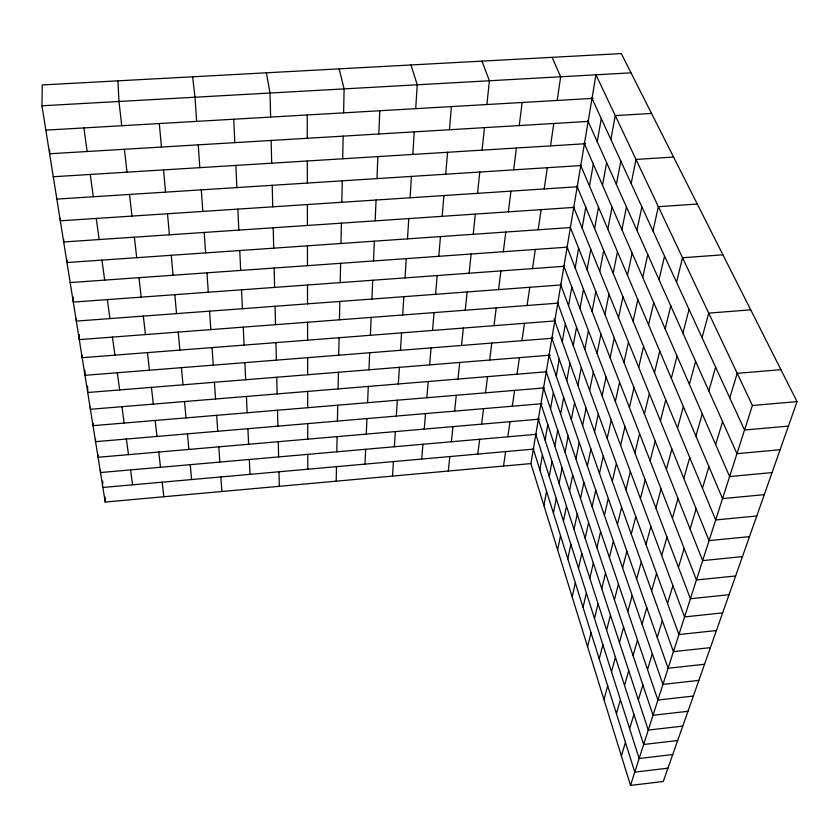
<?xml version="1.0" encoding="UTF-8"?>
<svg xmlns="http://www.w3.org/2000/svg" width="839" height="839" viewBox="0 0 839 839"><rect width="100%" height="100%" fill="white"/><g stroke="black" fill="none" stroke-linecap="round" stroke-linejoin="round"><path stroke-width="1.26" d="M49.648 150.045L49.606 153.768L588.705 121.382M530.856 463.589L105.211 502.037L41.95 105.787L42.275 84.938L621.311 53.581L797.05 401.608L663.25 781.487L630.519 785.419L530.919 463.589L595.963 74.797L752.415 405.478L630.519 785.419M336.198 481.167L336.491 466.652M336.796 451.812L337.1 436.626M337.414 421.094L337.729 405.195M338.065 388.918L338.4 372.264M338.736 355.201L339.092 337.718M339.449 319.806L339.826 301.442M340.204 282.617L340.592 263.31M340.991 243.488L341.4 223.153M341.819 202.272L342.249 180.825M342.7 158.791L343.151 136.138M343.623 112.846L344.105 88.882L339.145 68.861M365.038 464.114L365.657 449.274M366.286 434.099L366.937 418.577M367.597 402.699L368.279 386.433M368.971 369.789L369.684 352.747M370.408 335.285L371.163 317.394M371.929 299.051L372.705 280.247M373.512 260.96L374.341 241.171M375.19 220.867L376.061 200.018M376.952 178.602L377.865 156.61M378.809 133.999L379.784 110.748M392.526 476.08L393.439 461.586M394.372 446.757L395.337 431.592M396.312 416.081L397.308 400.213M398.336 383.968L399.385 367.335M400.465 350.303L401.566 332.863M402.689 314.992L403.842 296.67M405.027 277.887L406.244 258.632M407.492 238.874L408.771 218.591M410.093 197.773L411.435 176.4M412.819 154.439L414.246 131.87M415.714 108.661L417.214 84.802L411.016 64.97M421.702 459.069L422.95 444.251M424.23 429.096L425.53 413.596M426.873 397.738L428.236 381.504M429.641 364.892L431.068 347.881M432.546 330.451L434.046 312.601M435.588 294.311L437.171 275.549M438.797 256.315L440.454 236.577M442.163 216.336L443.915 195.55M445.719 174.208L447.565 152.279M449.463 129.751L451.413 106.595M448.288 471.046L449.819 456.563M451.382 441.754L452.976 426.611M454.602 411.12L456.269 395.274M457.979 379.06L459.73 362.458M461.523 345.469L463.348 328.059M465.226 310.231L467.155 291.951M469.127 273.22L471.151 254.007M473.227 234.301L475.356 214.081M477.538 193.337L479.782 172.026M482.089 150.139L484.46 127.643M486.893 104.529L489.399 80.764L481.995 61.121M477.8 454.067L479.667 439.269M481.576 424.135L483.526 408.666M485.519 392.83L487.564 376.627M489.661 360.046L491.801 343.067M493.993 325.679L496.237 307.861M498.544 289.612L500.904 270.903M503.327 251.721L505.812 232.036M508.35 211.848L510.972 191.135M513.657 169.856L516.404 148.01M519.236 125.556L522.152 102.484M503.515 466.065L505.634 451.592M507.805 436.804L510.028 421.681M512.304 406.212L514.622 390.397M517.002 374.204L519.435 357.634M521.921 340.676L524.469 323.309M527.081 305.511L529.755 287.284M532.503 268.595L535.313 249.435M538.198 229.792L541.155 209.635M544.196 188.943L547.311 167.706M550.52 145.892L553.803 123.48M557.19 100.449L560.662 76.779L552.083 57.325M539.855 469.871L542.434 455.116M545.077 440.024L547.773 424.586M550.531 408.792L553.362 392.631M556.257 376.082L559.214 359.134M562.256 341.777L565.371 323.99M568.559 305.763L571.82 287.064M575.176 267.893L578.616 248.229M582.14 228.04L585.769 207.317M589.492 186.038L593.309 164.171M597.242 141.697L601.28 118.593M543.913 505.581L546.556 491.193M549.241 476.468L551.999 461.408M554.82 446.002L557.704 430.229M560.651 414.078L563.682 397.55M566.776 380.602L569.954 363.245M573.215 345.448L576.55 327.2M579.969 308.49L583.483 289.287M587.09 269.581L590.792 249.34M594.599 228.554L598.501 207.202M602.517 185.262L606.639 162.693M610.886 139.484L615.26 115.593L651.525 113.433M553.436 513.111L556.247 498.439M559.12 483.421L562.067 468.047M565.077 452.305L568.171 436.175M571.338 419.657L574.579 402.73M577.893 385.374L581.301 367.587M584.804 349.328L588.391 330.597M592.072 311.374L595.847 291.636M599.728 271.364L603.723 250.525M607.824 229.11L612.04 207.086M616.382 184.433L620.839 161.119M557.652 549.965L560.515 535.67M563.451 521.04L566.461 506.074M569.534 490.742L572.68 475.031M575.911 458.943L579.225 442.457M582.612 425.551L586.094 408.215M589.66 390.429L593.32 372.18M597.074 353.439L600.934 334.205M604.909 314.447L608.978 294.132M613.162 273.262L617.473 251.784M621.909 229.697L626.471 206.96M631.169 183.552L636.004 159.441L673.549 157.04M567.804 558.879L570.877 544.312M574.012 529.399L577.222 514.118M580.515 498.46L583.892 482.415M587.352 465.97L590.908 449.096M594.547 431.781L598.28 414.015M602.119 395.777L606.062 377.047M610.11 357.813L614.274 338.033M618.542 317.698L622.947 296.796M627.467 275.276L632.134 253.126M636.927 230.326L641.877 206.824M572.188 596.928L575.313 582.78M578.511 568.286L581.794 553.436M585.15 538.219L588.6 522.624M592.124 506.63L595.753 490.228M599.466 473.395L603.283 456.122M607.195 438.388L611.222 420.171M615.354 401.462L619.591 382.227M623.964 362.448L628.453 342.102M633.078 321.169L637.839 299.628M642.737 277.436L647.781 254.563M652.994 230.998L658.353 206.688L697.282 204.034M583.042 607.394L586.388 592.984M589.817 578.207L593.33 563.063M596.928 547.542L600.619 531.611M604.416 515.272L608.306 498.492M612.302 481.271L616.403 463.579M620.619 445.404L624.961 426.715M629.418 407.502L634.001 387.733M638.72 367.398L643.576 346.455M648.578 324.882L653.738 302.648M659.055 279.733L664.54 256.105M587.594 646.733L591.013 632.763M594.505 618.437L598.081 603.755M601.762 588.705L605.527 573.257M609.397 557.411L613.361 541.134M617.441 524.427L621.626 507.27M625.936 489.63L630.362 471.508M634.903 452.861L639.591 433.679M644.404 413.942L649.365 393.606M654.472 372.673L659.737 351.09M665.17 328.846L670.77 305.889M676.549 282.208L682.516 257.751L722.914 254.804M599.224 658.909L602.874 644.698M606.618 630.12L610.467 615.155M614.41 599.812L618.458 584.049M622.611 567.867L626.89 551.244M631.274 534.16L635.794 516.593M640.43 498.534L645.212 479.939M650.131 460.81L655.186 441.104M660.408 420.811L665.778 399.888M671.326 378.316L677.042 356.061M682.946 333.093L689.05 309.371M603.965 699.621L607.688 685.883M611.505 671.787L615.427 657.325M619.455 642.485L623.576 627.247M627.824 611.589L632.176 595.512M636.654 578.983L641.269 561.994M645.999 544.511L650.875 526.525M655.888 508.014L661.059 488.948M666.386 469.295L671.871 449.043M677.534 428.163L683.366 406.611M689.396 384.367L695.625 361.399M702.054 337.656L708.714 313.115L750.706 309.832M616.434 713.716L620.43 699.757M624.531 685.432L628.736 670.718M633.067 655.605L637.504 640.073M642.076 624.111L646.775 607.698M651.609 590.813L656.58 573.446M661.698 555.554L666.974 537.128M672.406 518.145L678.006 498.576M683.785 478.387L689.742 457.559M695.898 436.049L702.253 413.837M708.829 390.88L715.625 367.136M621.384 755.908L625.454 742.452M629.638 728.64L633.927 714.461M638.343 699.894L642.873 684.928M647.53 669.543L652.322 653.717M657.252 637.441L662.317 620.682M667.54 603.43L672.92 585.664M678.468 567.353L684.184 548.465M690.078 528.99L696.171 508.885M702.453 488.141L708.945 466.694M715.646 444.534L722.589 421.608M729.773 397.896L737.208 373.334L780.931 369.674M667.928 768.188L634.777 772.142L533.237 448.781M672.742 754.544L639.15 758.498L535.702 434.004M682.757 726.102L648.264 730.087L540.819 403.444M677.681 740.522L643.649 744.487L538.229 418.892M687.97 711.294L653.015 715.279L543.263 387.052M693.339 696.055L657.902 700.051L545.969 370.89M704.54 664.257L668.106 668.264L551.559 337.393M698.856 680.387L662.925 684.383L548.727 354.341M710.392 647.645L673.434 651.651L554.023 318.841M716.422 630.54L678.919 634.546L557.432 302.281M722.631 612.9L684.582 616.917L560.473 284.075M729.028 594.725L690.413 598.731L563.588 265.418M735.635 575.974L696.422 579.98L566.786 246.288M742.452 556.614L702.642 560.62L570.059 226.677M749.489 536.635L709.049 540.631L573.425 206.551M756.757 515.995L715.677 519.97L576.875 185.901M764.277 494.653L722.526 498.618L580.41 164.706M772.048 472.588L729.615 476.542L584.049 142.945M780.092 449.746L736.946 453.679L587.782 120.585M788.419 426.107L744.539 430.008L591.621 97.607M102.882 487.459L533.919 449.075M539.55 419.133L98.058 457.276L97.995 454.748M752.415 405.478L797.05 401.608M536.394 434.298L100.502 472.546L100.428 470.008M542.151 403.674L95.573 441.66L95.51 439.122M544.133 387.922L93.014 425.667L92.961 423.129M546.85 371.75L90.402 409.285L90.35 406.747M550.248 355.149L87.717 392.505L87.602 386.15M553.1 338.201L84.98 375.316L84.886 370.23M555.345 320.907L82.17 357.697L82.128 355.149M560.798 284.966L76.318 321.096L76.297 318.558M558.323 303.131L79.275 339.627L79.212 334.541M563.923 266.309L73.287 302.082L73.234 297.006M70.172 282.565L567.678 247.138M570.405 227.547L66.973 262.534L66.963 260.006M573.771 207.422L63.691 241.957L63.68 239.44M577.777 186.73L60.314 220.814L60.314 218.308M56.842 199.095L580.777 165.566M53.276 176.746L585.612 143.71M45.841 130.129L593.183 98.362M41.95 105.787L631.033 72.836M266.351 72.804L270.043 93.024L270.609 117.082M83.91 127.916L87.13 151.513M90.255 174.46L93.297 196.756M96.265 218.444L99.138 239.555M101.949 260.1L104.676 280.111M107.329 299.596L109.919 318.589M112.447 337.1L114.912 355.149M117.313 372.757L119.662 389.936M121.949 406.695L124.182 423.055M126.353 439.038L128.493 454.654M130.569 469.903L132.604 484.806M192.624 76.789L195.005 97.23L196.651 121.372M121.728 125.724L118.981 101.477L117.932 80.838M124.403 149.279L127.004 172.173M129.531 194.438L131.985 216.095M134.376 237.175L136.705 257.688M138.97 277.667L141.183 297.132M143.333 316.104L145.43 334.593M147.475 352.621L149.468 370.209M151.419 387.366L153.317 404.115M155.173 420.465L156.987 436.437M158.76 452.032L160.49 467.281M162.179 482.173L163.825 496.74M159.316 123.543L161.445 147.056M163.521 169.908L165.535 192.131M167.496 213.756L169.405 234.805M171.261 255.287L173.065 275.244M174.837 294.678L176.547 313.618M178.225 332.087L179.861 350.104M181.455 367.671L183.007 384.818M184.528 401.545L186.006 417.885M187.454 433.847L188.869 449.431M190.254 464.67L191.596 479.551M198.245 144.843L199.808 167.653M201.318 189.845L202.786 211.428M204.213 232.445L205.607 252.896M206.971 272.822L208.292 292.234M209.582 311.154L210.83 329.601M212.057 347.598L213.253 365.143M214.427 382.28L215.56 398.997M216.672 415.326L217.762 431.267M218.822 446.841L219.86 462.069M220.877 476.951L221.863 491.497M233.745 119.222L234.815 142.64M235.864 165.419L236.871 187.569M237.857 209.121L238.821 230.096M239.755 250.525L240.667 270.42M241.548 289.812L242.419 308.71M243.258 327.137L244.086 345.112M244.883 362.637L245.67 379.752M246.435 396.459L247.18 412.767M247.904 428.698L248.617 444.271M249.319 459.478L250.001 474.36M105.064 496.992L105.211 502.037M102.704 481.135L102.778 483.663M271.154 140.459L271.7 163.196M272.214 185.304L272.727 206.824M273.22 227.768L273.703 248.166M274.164 268.04L274.626 287.399M275.066 306.277L275.507 324.683M275.926 342.627L276.346 360.151M276.744 377.246L277.143 393.931M277.52 410.229L277.898 426.149M278.265 441.702L278.621 456.909M278.978 471.77L279.314 486.305M307.231 114.953L307.273 138.288M307.305 160.983L307.347 183.059M307.378 204.538L307.41 225.46M307.441 245.827L307.473 265.669M307.504 285.008L307.535 303.854M307.567 322.239L307.598 340.173M307.63 357.666L307.651 374.75M307.682 391.425L307.703 407.702M307.735 423.611L307.756 439.154M307.787 454.35L307.808 469.211"/></g></svg>
